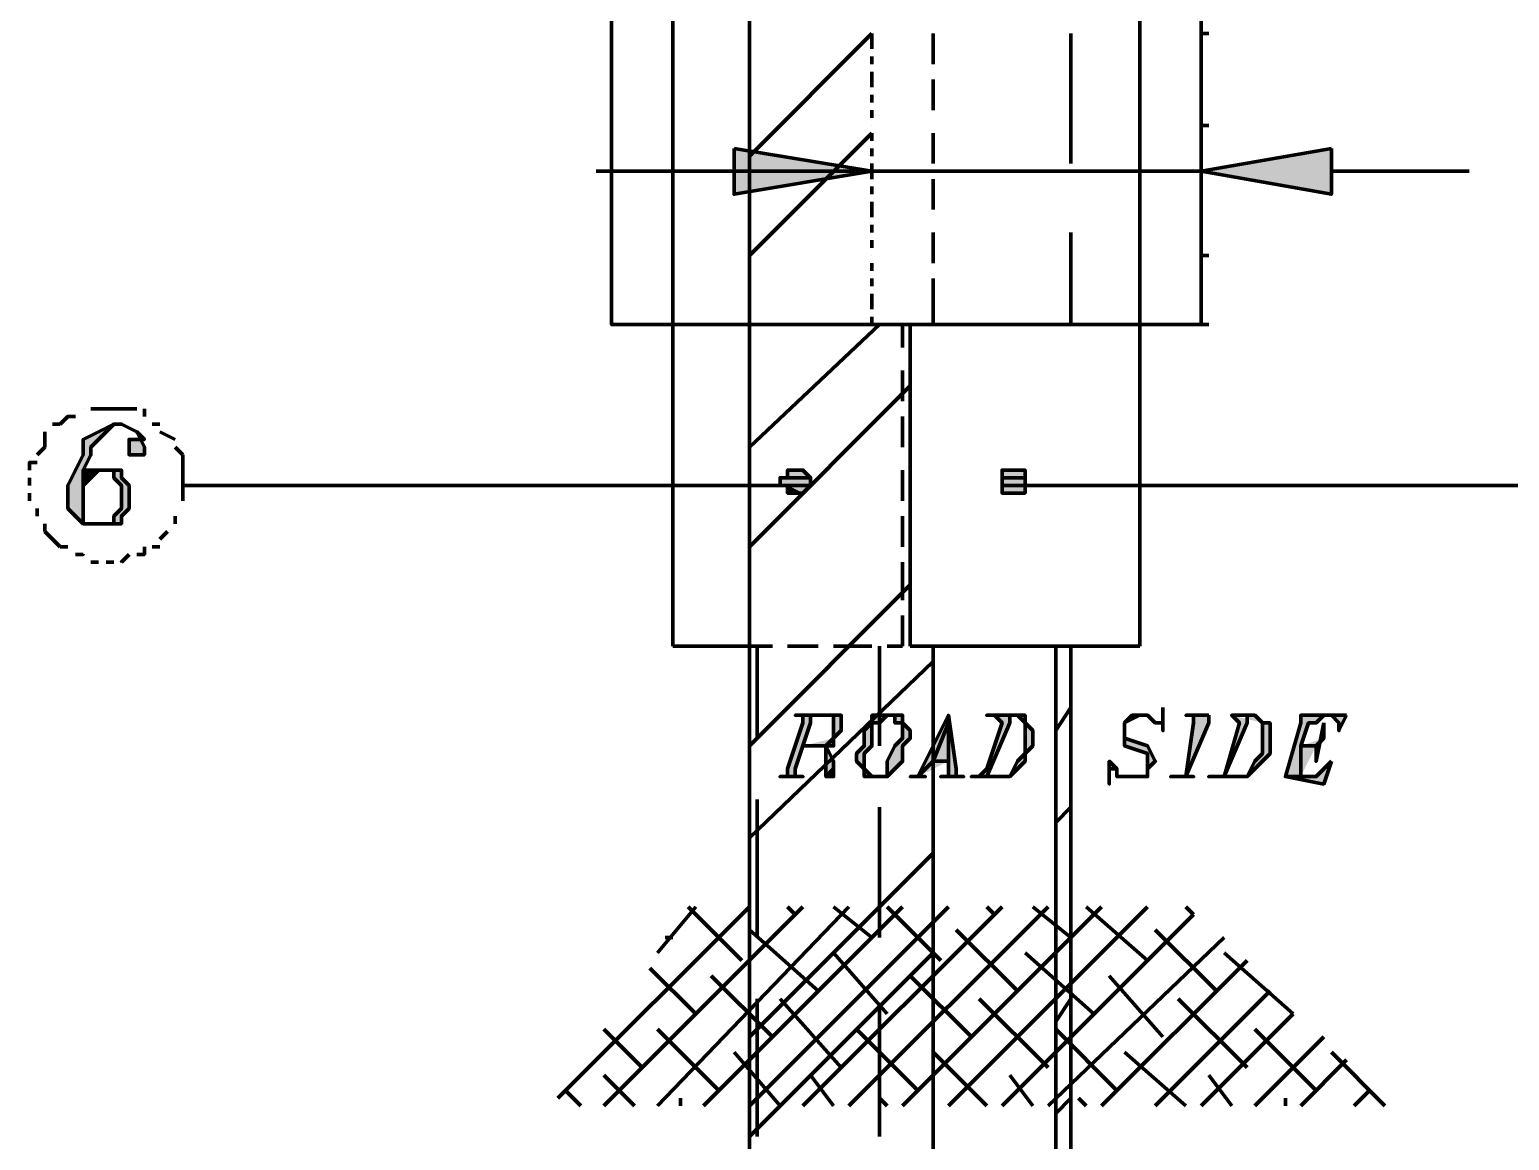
# Model space of a CAD drawing. Header units: inches. Extents: x 16 to 776, y 37 to 575.
# Drawn here: x 348.33 to 380.54, y 334.42 to 358.58 of the extents above; entities that cross this region are included whole.
import ezdxf

# ---------------------------------------------------------------- set-up
doc = ezdxf.new("R2010")
doc.units = ezdxf.units.IN
doc.header["$MEASUREMENT"] = 0
doc.layers.add('H', color=7, linetype='CONTINUOUS', lineweight=100)
doc.layers.add('P', color=250, linetype='CONTINUOUS', lineweight=100)

msp = doc.modelspace()

# ---------------------------------------------------------------- hatches: boundary and pattern name
at = {"layer": 'H', "linetype": 'Continuous'}
for points in [[(363.667, 356), (363.667, 355), (366.667, 355.5)], [(376.667, 356), (376.667, 355), (373.833, 355.5)], [(350.167, 350), (349.833, 349.833), (349.5, 349.667), (349.5, 349.333), (349.333, 349), (349.167, 348.667), (349.167, 348.167), (349.333, 348), (349.5, 347.833), (349.5, 348.167), (349.5, 348.667), (349.5, 349), (349.667, 349.333), (349.667, 349.5), (350, 349.833)], [(350.667, 349.833), (350.833, 349.667), (350.5, 349.667), (350.5, 349.333), (350.833, 349.333), (350.833, 349.5)], [(349.833, 349), (349.5, 349), (349.5, 348.833), (349.5, 348.667), (349.667, 348.833)], [(364.833, 348.833), (365.333, 348.833), (364.667, 348.833)], [(365.333, 348.833), (364.667, 348.833), (365.333, 348.667)], [(364.667, 348.833), (365.333, 348.667), (364.667, 348.667)], [(365, 349), (365.167, 349), (364.833, 349)], [(365.167, 349), (364.833, 349), (365.333, 348.833)], [(364.833, 349), (365.333, 348.833), (364.833, 348.833)], [(369.667, 349), (370, 349), (369.5, 349)], [(370, 349), (369.5, 349), (370, 348.833)], [(369.5, 349), (370, 348.833), (369.5, 348.833)], [(370, 348.833), (369.5, 348.833), (370, 348.667)], [(369.5, 348.833), (370, 348.667), (369.5, 348.667)], [(369.833, 349), (369.667, 349), (370, 349)], [(364.667, 348.667), (365.333, 348.667), (364.833, 348.667)], [(365.333, 348.667), (364.833, 348.667), (365.167, 348.5)], [(364.833, 348.667), (365.167, 348.5), (364.833, 348.5)], [(370, 348.667), (369.5, 348.667), (370, 348.5)], [(369.5, 348.667), (370, 348.5), (369.5, 348.5)], [(364.833, 348.5), (365.167, 348.5), (365, 348.5)], [(369.5, 348.5), (370, 348.5), (369.667, 348.5)], [(370, 348.5), (369.667, 348.5), (369.833, 348.5)], [(373, 343.833), (373, 343.5), (373, 343.333)], [(365.167, 343.667), (365.167, 343.5), (364.833, 342.5), (364.833, 342.333), (364.667, 342.333), (365.167, 342.333), (365, 342.333), (365, 342.5), (365.167, 343), (365.333, 343), (365.5, 343), (365.667, 343), (365.167, 343), (365.333, 343.5), (365.333, 343.667), (365.5, 343.667), (365.833, 343.667)], [(367, 343.667), (366.667, 343.667), (366.667, 343.5), (366.5, 343.333), (366.5, 343), (366.333, 342.833), (366.333, 342.667), (366.5, 342.5), (366.5, 342.333), (366.667, 342.333), (366.5, 342.5), (366.5, 342.833), (366.667, 343), (366.667, 343.333), (366.667, 343.5), (366.833, 343.5)], [(369.833, 343.667), (369.167, 343.667), (369.333, 343.667), (369.833, 343.667), (370, 343.5), (370, 343.333), (370, 343), (370, 342.833), (369.833, 342.667), (369.667, 342.333), (369.5, 342.333), (369.333, 342.333), (369, 342.333), (368.833, 342.333), (369.5, 342.333), (369.667, 342.333), (369.833, 342.5), (370, 342.667), (370, 342.833), (370.167, 343), (370.167, 343.333), (370, 343.5), (370, 343.667)], [(369.333, 343.667), (369.5, 343.5), (369.167, 342.5), (369, 342.333), (369.333, 342.333), (369.167, 342.333), (369.667, 343.5), (369.667, 343.667), (369.833, 343.667)], [(374, 343.667), (373.5, 343.667), (373.667, 343.667), (373.667, 343.5), (373.5, 342.333), (373.333, 342.333), (373.167, 342.333), (373.667, 342.333), (373.5, 342.333), (374, 343.5)], [(374.5, 343.667), (374.667, 343.5), (374.333, 342.333), (374.167, 342.333), (374.5, 342.333), (374.333, 342.333), (374.833, 343.5), (374.833, 343.667), (375, 343.667)], [(377, 343.667), (376, 343.667), (376.667, 343.667), (376.833, 343.5), (376.833, 343.333)], [(365.833, 342.5), (365.667, 342.333), (365.833, 342.333)], [(371.833, 342.667), (371.833, 342.167), (371.833, 342.5), (372, 342.5)], [(376.667, 342.667), (376.5, 342.5), (376.333, 342.333), (376, 342.333), (375.667, 342.333), (376.5, 342.167)]]:
    msp.add_hatch(color=0, dxfattribs=at).paths.add_polyline_path(points)
h = msp.add_hatch(color=0, dxfattribs=at)
edge = h.paths.add_edge_path()
edge.add_line((350.167, 349), (350.167, 348.833))
edge.add_line((350.167, 348.833), (350.333, 348.667))
edge.add_line((350.333, 348.667), (350.333, 348.167))
edge.add_line((350.333, 348.167), (350.167, 348))
edge.add_line((350.167, 348), (350.167, 347.833))
edge.add_line((350.167, 347.833), (349.5, 347.833))
edge.add_line((349.5, 347.833), (350, 347.833))
edge.add_line((350, 347.833), (350.333, 347.833))
edge.add_line((350.333, 347.833), (350.333, 348))
edge.add_line((350.333, 348), (350.5, 348.167))
edge.add_line((350.5, 348.167), (350.5, 348.667))
edge.add_line((350.5, 348.667), (350.333, 348.833))
edge.add_line((350.333, 348.833), (350.333, 349))
h = msp.add_hatch(color=0, dxfattribs=at)
edge = h.paths.add_edge_path()
edge.add_line((365.833, 343.667), (365, 343.667))
edge.add_line((365, 343.667), (365.167, 343.667))
edge.add_line((365.167, 343.667), (365.833, 343.667))
edge.add_line((365.833, 343.667), (365.833, 343.5))
edge.add_line((365.833, 343.5), (365.833, 343.333))
edge.add_line((365.833, 343.333), (365.833, 343.167))
edge.add_line((365.833, 343.167), (365.167, 343))
edge.add_line((365.167, 343), (365.667, 343))
edge.add_line((365.667, 343), (365.833, 343))
edge.add_line((365.833, 343), (365.833, 343.167))
edge.add_line((365.833, 343.167), (366, 343.333))
edge.add_line((366, 343.333), (366, 343.5))
edge.add_line((366, 343.5), (366, 343.667))
h = msp.add_hatch(color=0, dxfattribs=at)
edge = h.paths.add_edge_path()
edge.add_line((367.167, 343.667), (367.167, 343.5))
edge.add_line((367.167, 343.5), (367.333, 343.5))
edge.add_line((367.333, 343.5), (367.333, 343.167))
edge.add_line((367.333, 343.167), (367.167, 343))
edge.add_line((367.167, 343), (367, 342.667))
edge.add_line((367, 342.667), (367, 342.333))
edge.add_line((367, 342.333), (366.667, 342.333))
edge.add_line((366.667, 342.333), (366.833, 342.333))
edge.add_line((366.833, 342.333), (367, 342.333))
edge.add_line((367, 342.333), (367.167, 342.5))
edge.add_line((367.167, 342.5), (367.333, 342.667))
edge.add_line((367.333, 342.667), (367.333, 343))
edge.add_line((367.333, 343), (367.5, 343.167))
edge.add_line((367.5, 343.167), (367.5, 343.333))
edge.add_line((367.5, 343.333), (367.333, 343.5))
edge.add_line((367.333, 343.5), (367.333, 343.667))
h = msp.add_hatch(color=0, dxfattribs=at)
edge = h.paths.add_edge_path()
edge.add_line((368.333, 343.667), (367.667, 342.333))
edge.add_line((367.667, 342.333), (367.5, 342.333))
edge.add_line((367.5, 342.333), (367.833, 342.333))
edge.add_line((367.833, 342.333), (367.667, 342.333))
edge.add_line((367.667, 342.333), (368.333, 342.667))
edge.add_line((368.333, 342.667), (368, 342.667))
edge.add_line((368, 342.667), (368.333, 343.5))
h = msp.add_hatch(color=0, dxfattribs=at)
edge = h.paths.add_edge_path()
edge.add_line((368.333, 343.667), (368.333, 343.5))
edge.add_line((368.333, 343.5), (368, 342.667))
edge.add_line((368, 342.667), (368.333, 342.667))
edge.add_line((368.333, 342.667), (368.333, 342.5))
edge.add_line((368.333, 342.5), (368.333, 342.333))
edge.add_line((368.333, 342.333), (368.167, 342.333))
edge.add_line((368.167, 342.333), (368.667, 342.333))
edge.add_line((368.667, 342.333), (368.5, 342.333))
edge.add_line((368.5, 342.333), (368.5, 342.5))
h = msp.add_hatch(color=0, dxfattribs=at)
edge = h.paths.add_edge_path()
edge.add_line((372.667, 343.667), (372.333, 343.667))
edge.add_line((372.333, 343.667), (372.167, 343.5))
edge.add_line((372.167, 343.5), (372.167, 343.333))
edge.add_line((372.167, 343.333), (372.167, 343.167))
edge.add_line((372.167, 343.167), (372.167, 343))
edge.add_line((372.167, 343), (372.667, 342.833))
edge.add_line((372.667, 342.833), (372.667, 342.667))
edge.add_line((372.667, 342.667), (372.667, 342.5))
edge.add_line((372.667, 342.5), (372.667, 342.333))
edge.add_line((372.667, 342.333), (372.167, 342.333))
edge.add_line((372.167, 342.333), (372.5, 342.333))
edge.add_line((372.5, 342.333), (372.667, 342.333))
edge.add_line((372.667, 342.333), (372.667, 342.5))
edge.add_line((372.667, 342.5), (372.833, 342.667))
edge.add_line((372.833, 342.667), (372.667, 343))
edge.add_line((372.667, 343), (372.167, 343.167))
edge.add_line((372.167, 343.167), (372.167, 343.333))
edge.add_line((372.167, 343.333), (372.167, 343.5))
edge.add_line((372.167, 343.5), (372.5, 343.667))
h = msp.add_hatch(color=0, dxfattribs=at)
edge = h.paths.add_edge_path()
edge.add_line((374.5, 343.667), (375, 343.667))
edge.add_line((375, 343.667), (375.167, 343.5))
edge.add_line((375.167, 343.5), (375.167, 343.333))
edge.add_line((375.167, 343.333), (375.167, 343))
edge.add_line((375.167, 343), (375.167, 342.833))
edge.add_line((375.167, 342.833), (375, 342.667))
edge.add_line((375, 342.667), (374.833, 342.333))
edge.add_line((374.833, 342.333), (374.667, 342.333))
edge.add_line((374.667, 342.333), (374.5, 342.333))
edge.add_line((374.5, 342.333), (374.167, 342.333))
edge.add_line((374.167, 342.333), (374, 342.333))
edge.add_line((374, 342.333), (374.667, 342.333))
edge.add_line((374.667, 342.333), (374.833, 342.333))
edge.add_line((374.833, 342.333), (375, 342.5))
edge.add_line((375, 342.5), (375.167, 342.667))
edge.add_line((375.167, 342.667), (375.333, 342.833))
edge.add_line((375.333, 342.833), (375.333, 343))
edge.add_line((375.333, 343), (375.333, 343.333))
edge.add_line((375.333, 343.333), (375.333, 343.5))
edge.add_line((375.333, 343.5), (375.167, 343.5))
h = msp.add_hatch(color=0, dxfattribs=at)
edge = h.paths.add_edge_path()
edge.add_line((376, 343.667), (376, 343.5))
edge.add_line((376, 343.5), (375.667, 342.333))
edge.add_line((375.667, 342.333), (376, 342.333))
edge.add_line((376, 342.333), (376.333, 343))
edge.add_line((376.333, 343), (376, 343))
edge.add_line((376, 343), (376.167, 343.5))
edge.add_line((376.167, 343.5), (376.333, 343.5))
edge.add_line((376.333, 343.5), (376.5, 343.667))
edge.add_line((376.5, 343.667), (376.667, 343.667))
h = msp.add_hatch(color=0, dxfattribs=at)
edge = h.paths.add_edge_path()
edge.add_line((376.5, 343.5), (376.5, 343.167))
edge.add_line((376.5, 343.167), (376, 343))
edge.add_line((376, 343), (376.333, 343))
edge.add_line((376.333, 343), (376.333, 342.833))
edge.add_line((376.333, 342.833), (376.333, 342.667))
h = msp.add_hatch(color=0, dxfattribs=at)
edge = h.paths.add_edge_path()
edge.add_line((365.333, 343), (365.5, 343))
edge.add_line((365.5, 343), (365.667, 343))
edge.add_line((365.667, 343), (365.667, 342.333))
edge.add_line((365.667, 342.333), (365.833, 342.5))
edge.add_line((365.833, 342.5), (365.833, 342.667))
edge.add_line((365.833, 342.667), (365.667, 343))

# ---------------------------------------------------------------- linework, layer by layer
at = {"layer": 'P', "color": 0, "linetype": 'Continuous'}
for points in [[(364, 295), (364, 401)], [(361, 387.667), (361, 352.167), (364, 352.167), (366.667, 352.167), (373.833, 352.167), (373.833, 387.667), (366.667, 387.667), (364, 387.667), (361, 387.667)], [(362.333, 345.167), (362.333, 387.667)], [(372.5, 345.167), (372.5, 387.667)], [(364, 355.833), (366.667, 358.5)], [(366.667, 358.333), (366.667, 358.5)], [(366.667, 358.5), (366.667, 358.5)], [(368, 357.833), (368, 358.5)], [(371, 358.5), (371, 355.667)], [(373.833, 358.333), (373.833, 358.5)], [(373.833, 358.5), (374, 358.5)], [(366.667, 358.167), (366.667, 358.333)], [(373.833, 358.167), (373.833, 358.333)], [(366.667, 357.833), (366.667, 358)], [(366.667, 358), (366.667, 358)], [(373.833, 357.833), (373.833, 358)], [(373.833, 358), (373.833, 358)], [(366.667, 357.5), (366.667, 357.667)], [(366.667, 357.667), (366.667, 357.667)], [(373.833, 357.5), (373.833, 357.667)], [(373.833, 357.667), (373.833, 357.667)], [(366.667, 357.333), (366.667, 357.5)], [(368, 356.833), (368, 357.5)], [(373.833, 357.333), (373.833, 357.5)], [(366.667, 357), (366.667, 357.167)], [(366.667, 357.167), (366.667, 357.167)], [(373.833, 357), (373.833, 357.167)], [(373.833, 357.167), (373.833, 357.167)], [(366.667, 356.667), (366.667, 356.833)], [(366.667, 356.833), (366.667, 356.833)], [(373.833, 356.667), (373.833, 356.833)], [(373.833, 356.833), (373.833, 356.833)], [(364, 353.667), (366.667, 356.333)], [(366.667, 356.5), (366.667, 356.5)], [(366.667, 356.167), (366.667, 356.333)], [(366.667, 356.333), (366.667, 356.333)], [(368, 355.667), (368, 356.333)], [(373.833, 356.5), (374, 356.5)], [(373.833, 356.167), (373.833, 356.333)], [(373.833, 356.333), (373.833, 356.333)], [(363.667, 356), (363.667, 355), (366.667, 355.5), (363.667, 356)], [(366.667, 355.833), (366.667, 356)], [(366.667, 356), (366.667, 356)], [(373.833, 355.833), (373.833, 356)], [(373.833, 356), (373.833, 356)], [(376.667, 356), (376.667, 355), (373.833, 355.5), (376.667, 356)], [(366.667, 355.5), (366.667, 355.667)], [(373.833, 355.5), (373.833, 355.667)], [(360.667, 355.5), (363.667, 355.5), (366.667, 355.5)], [(366.667, 355.333), (366.667, 355.5)], [(366.667, 355.5), (366.667, 355.5)], [(373.833, 355.5), (366.667, 355.5)], [(368, 354.667), (368, 355.333)], [(373.833, 355.333), (373.833, 355.5)], [(373.833, 355.5), (373.833, 355.5)], [(376.667, 355.5), (379.667, 355.5)], [(366.667, 355), (366.667, 355.167)], [(366.667, 355), (366.667, 355)], [(373.833, 355), (373.833, 355.167)], [(373.833, 355), (373.833, 355)], [(366.667, 354.667), (366.667, 354.833)], [(366.667, 354.5), (366.667, 354.667)], [(366.667, 354.667), (366.667, 354.667)], [(373.833, 354.667), (373.833, 354.833)], [(373.833, 354.5), (373.833, 354.667)], [(373.833, 354.667), (373.833, 354.667)], [(366.667, 354.167), (366.667, 354.333)], [(373.833, 354.167), (373.833, 354.333)], [(366.667, 354.167), (366.667, 354.167)], [(366.667, 353.833), (366.667, 354)], [(368, 353.5), (368, 354.167)], [(371, 354.167), (371, 352.167)], [(373.833, 354.167), (373.833, 354.167)], [(373.833, 353.833), (373.833, 354)], [(366.667, 353.833), (366.667, 353.833)], [(366.667, 353.667), (366.667, 353.667)], [(373.833, 353.833), (373.833, 353.833)], [(373.833, 353.667), (374, 353.667)], [(366.667, 353.333), (366.667, 353.5)], [(373.833, 353.333), (373.833, 353.5)], [(366.667, 353.333), (366.667, 353.333)], [(366.667, 353), (366.667, 353.167)], [(368, 352.167), (368, 353.167)], [(373.833, 353.333), (373.833, 353.333)], [(373.833, 353), (373.833, 353.167)], [(366.667, 353), (366.667, 353)], [(366.667, 352.667), (366.667, 352.833)], [(373.833, 353), (373.833, 353)], [(373.833, 352.667), (373.833, 352.833)], [(366.667, 352.5), (366.667, 352.667)], [(366.667, 352.5), (366.667, 352.5)], [(373.833, 352.5), (373.833, 352.667)], [(373.833, 352.5), (373.833, 352.5)], [(361, 352.167), (361, 352.167)], [(364, 349.5), (366.833, 352.167)], [(364, 352.167), (364, 352.167)], [(366.667, 352.167), (366.667, 352.333)], [(366.667, 352.167), (366.667, 352.167)], [(366.667, 352.167), (366.833, 352.167)], [(366.667, 352.167), (366.667, 352.167)], [(366.833, 352.167), (367, 352.167)], [(367, 352.167), (367.167, 352.167)], [(367.167, 352.167), (367.333, 352.167)], [(367.333, 351.667), (367.333, 352.167)], [(367.333, 352.167), (367.5, 352.167)], [(367.5, 345.167), (367.5, 352.167)], [(367.5, 352.167), (367.667, 352.167)], [(367.667, 352.167), (367.833, 352.167)], [(368, 352.167), (368, 352.167)], [(368, 352.167), (368.167, 352.167)], [(368.167, 352.167), (368.333, 352.167)], [(368.333, 352.167), (368.5, 352.167)], [(368.5, 352.167), (368.667, 352.167)], [(368.833, 352.167), (368.833, 352.167)], [(368.833, 352.167), (369, 352.167)], [(369, 352.167), (369.167, 352.167)], [(369.167, 352.167), (369.333, 352.167)], [(369.333, 352.167), (369.5, 352.167)], [(369.667, 352.167), (369.667, 352.167)], [(369.667, 352.167), (369.833, 352.167)], [(370, 352.167), (370, 352.167)], [(370, 352.167), (370.167, 352.167)], [(370.167, 352.167), (370.333, 352.167)], [(370.5, 352.167), (370.5, 352.167)], [(370.5, 352.167), (370.667, 352.167)], [(370.833, 352.167), (371, 352.167)], [(371, 352.167), (371, 352.167)], [(371, 352.167), (371.167, 352.167)], [(371.333, 352.167), (371.333, 352.167)], [(371.333, 352.167), (371.5, 352.167)], [(371.667, 352.167), (371.833, 352.167)], [(371.833, 352.167), (371.833, 352.167)], [(371.833, 352.167), (372, 352.167)], [(372.167, 352.167), (372.167, 352.167)], [(372.167, 352.167), (372.333, 352.167)], [(372.5, 352.167), (372.667, 352.167)], [(372.667, 352.167), (372.667, 352.167)], [(372.833, 352.167), (373, 352.167)], [(373, 352.167), (373, 352.167)], [(373, 352.167), (373.167, 352.167)], [(373.333, 352.167), (373.5, 352.167)], [(373.5, 352.167), (373.5, 352.167)], [(373.667, 352.167), (373.833, 352.167), (373.833, 352.333)], [(373.833, 352.167), (374, 352.167)], [(373.833, 352.167), (374, 352.167)], [(367.333, 350.5), (367.333, 351.167)], [(364, 347.333), (367.5, 350.833)], [(349.333, 350.167), (349.167, 350.167), (349, 350)], [(349.5, 350.333), (349.5, 350.333)], [(350, 350.333), (349.833, 350.333), (349.667, 350.333)], [(350.333, 350.333), (350.167, 350.333), (350, 350.333)], [(350.667, 350.333), (350.333, 350.333)], [(350.833, 350.167), (350.833, 350.333)], [(367.333, 349.5), (367.333, 350.167)], [(348.667, 349.833), (348.667, 349.5)], [(349, 350), (348.833, 350)], [(350.333, 350), (350.167, 350), (349.833, 349.833), (349.5, 349.667), (349.5, 349.333), (349.333, 349), (349.167, 348.667), (349.167, 348.167), (349.333, 348), (349.5, 347.833), (349.5, 347.833), (349.5, 347.833), (349.5, 347.833), (349.5, 348.167), (349.5, 348.667), (349.5, 348.667), (349.5, 348.667), (349.5, 349), (349.667, 349.333), (349.667, 349.5), (350, 349.833), (350.167, 350), (350.333, 350)], [(350.333, 350), (350.333, 350), (350.667, 349.833), (350.833, 349.667), (350.5, 349.667), (350.5, 349.333), (350.833, 349.333), (350.833, 349.5), (350.667, 349.833), (350.333, 350)], [(351.167, 350), (351, 350)], [(351.5, 349.667), (351.167, 349.833)], [(348.667, 349.5), (348.667, 349.5), (348.5, 349.333)], [(351.667, 349.333), (351.5, 349.5)], [(348.5, 349.167), (348.333, 349.167), (348.333, 349)], [(351.667, 349), (351.667, 349.333)], [(348.333, 348.833), (348.333, 348.667)], [(350.167, 349), (349.833, 349), (349.5, 349), (349.5, 348.833), (349.5, 348.667), (349.5, 348.667), (349.667, 348.833), (349.833, 349), (350.167, 349)], [(350.167, 349), (350.167, 349), (350.167, 348.833), (350.333, 348.667), (350.333, 348.167), (350.167, 348), (350.167, 347.833), (350, 347.833), (349.5, 347.833), (349.5, 347.833), (350, 347.833), (350.333, 347.833), (350.333, 348), (350.5, 348.167), (350.5, 348.667), (350.333, 348.833), (350.333, 349), (350.167, 349)], [(351.667, 348.667), (351.667, 349)], [(365.333, 348.833), (364.833, 348.833), (364.667, 348.833), (365.333, 348.833), (365.333, 348.833)], [(365.333, 348.833), (364.667, 348.833), (364.667, 348.667), (365.333, 348.667), (365.333, 348.833)], [(364.833, 348.833), (364.667, 348.833), (364.667, 348.667), (364.667, 348.667)], [(365.167, 349), (365, 349), (364.833, 349), (365.167, 349), (365.167, 349)], [(365.167, 349), (364.833, 349), (364.833, 349), (365.167, 349), (365.167, 349)], [(365.167, 349), (364.833, 349), (364.833, 348.833), (365.333, 348.833), (365.167, 349)], [(365, 349), (365, 349), (364.833, 349)], [(365, 349), (365, 349), (365, 349), (365, 349), (365, 349)], [(365, 349), (365, 349), (365, 349), (365.167, 349), (365, 349)], [(365.333, 348.667), (365.333, 348.833), (365.167, 349)], [(367.333, 348.333), (367.333, 349)], [(370, 349), (369.667, 349), (369.5, 349), (370, 349), (370, 349)], [(370, 349), (369.5, 349), (369.5, 348.833), (370, 348.833), (370, 349)], [(370, 348.833), (369.5, 348.833), (369.5, 348.833), (370, 348.833), (370, 348.833)], [(370, 348.833), (369.5, 348.833), (369.5, 348.667), (370, 348.667), (370, 348.833)], [(369.5, 348.833), (369.5, 348.667), (369.5, 348.667)], [(369.667, 349), (369.667, 349), (369.667, 349), (369.833, 349), (369.667, 349)], [(369.833, 349), (369.667, 349), (369.667, 349), (369.833, 349), (369.833, 349)], [(369.833, 349), (369.667, 349), (369.667, 349), (370, 349), (369.833, 349)], [(369.833, 349), (369.667, 349), (369.667, 349)], [(370, 348.667), (370, 348.833), (370, 349)], [(351.667, 348.667), (365, 348.667)], [(351.667, 348.333), (351.667, 348.667)], [(351.667, 348.667), (351.833, 348.667)], [(365.333, 348.667), (364.667, 348.667), (364.667, 348.667), (365.333, 348.667), (365.333, 348.667)], [(365.333, 348.667), (364.667, 348.667), (364.667, 348.667), (365.333, 348.667), (365.333, 348.667)], [(365.333, 348.667), (364.667, 348.667), (364.667, 348.667), (365.333, 348.667), (365.333, 348.667)], [(365.333, 348.667), (364.667, 348.667), (364.833, 348.667), (365.333, 348.667), (365.333, 348.667)], [(365.333, 348.667), (364.833, 348.667), (364.833, 348.5), (365.167, 348.5), (365.333, 348.667)], [(364.833, 348.667), (364.833, 348.5), (365, 348.5)], [(365, 348.5), (365.167, 348.5), (365.333, 348.667)], [(365.333, 348.667), (365.333, 348.667)], [(370, 348.667), (369.5, 348.667), (369.5, 348.667), (370, 348.667), (370, 348.667)], [(370, 348.667), (369.5, 348.667), (369.5, 348.667), (370, 348.667), (370, 348.667)], [(370, 348.667), (369.5, 348.667), (369.5, 348.667), (370, 348.667), (370, 348.667)], [(370, 348.667), (369.5, 348.667), (369.5, 348.667), (370, 348.667), (370, 348.667)], [(370, 348.667), (369.5, 348.667), (369.5, 348.5), (370, 348.5), (370, 348.667)], [(369.5, 348.667), (369.5, 348.5), (369.667, 348.5), (369.667, 348.5)], [(381.667, 348.667), (369.667, 348.667)], [(369.833, 348.5), (370, 348.5), (370, 348.667)], [(370, 348.667), (370, 348.667)], [(348.333, 348.5), (348.333, 348.333)], [(365.167, 348.5), (364.833, 348.5), (364.833, 348.5), (365.167, 348.5), (365.167, 348.5)], [(365.167, 348.5), (364.833, 348.5), (365, 348.5), (365.167, 348.5), (365.167, 348.5)], [(365.167, 348.5), (365, 348.5), (365, 348.5), (365, 348.5), (365.167, 348.5)], [(365, 348.5), (365, 348.5), (365, 348.5), (365, 348.5), (365, 348.5)], [(370, 348.5), (369.5, 348.5), (369.667, 348.5), (370, 348.5), (370, 348.5)], [(370, 348.5), (369.667, 348.5), (369.667, 348.5), (369.833, 348.5), (370, 348.5)], [(369.833, 348.5), (369.667, 348.5), (369.667, 348.5), (369.833, 348.5), (369.833, 348.5)], [(369.833, 348.5), (369.667, 348.5), (369.667, 348.5), (369.667, 348.5), (369.833, 348.5)], [(348.5, 348.167), (348.5, 348)], [(351.5, 347.833), (351.5, 348)], [(351.667, 348.167), (351.667, 348.167)], [(367.333, 347.333), (367.333, 348)], [(348.667, 347.833), (348.667, 347.667)], [(348.667, 347.667), (349, 347.333)], [(351.167, 347.5), (351.333, 347.667)], [(349, 347.333), (349.167, 347.333)], [(350.667, 347.167), (350.833, 347.167), (350.833, 347.333)], [(351, 347.333), (351.167, 347.333)], [(349.333, 347.167), (349.5, 347.167), (349.5, 347.167)], [(349.667, 347), (349.833, 347)], [(350, 347), (350.167, 347)], [(350.333, 347), (350.333, 347), (350.5, 347.167)], [(367.333, 346.167), (367.333, 347)], [(364, 343), (367.5, 346.5)], [(367.333, 345.167), (367.333, 345.833)], [(364, 345.167), (362.333, 345.167)], [(364.5, 345.167), (364, 345.167)], [(364.167, 343.167), (364.167, 345.167)], [(365.5, 345.167), (364.833, 345.167)], [(366.667, 345.167), (365.833, 345.167)], [(366.833, 343), (366.833, 345.167)], [(367.333, 345.167), (367, 345.167)], [(367.5, 345.167), (372.5, 345.167)], [(368, 318), (368, 345.167)], [(370.667, 318.167), (370.667, 345.167)], [(371, 345.167), (371, 295)], [(364, 341), (368, 344.833)], [(370.667, 343.333), (371, 343.833)], [(373, 343.833), (373, 343.5), (373, 343.5), (373, 343.5), (373, 343.5), (373, 343.333), (373, 343.333), (373, 343.833)], [(365.167, 343.667), (365.167, 343.667), (365.167, 343.5), (364.833, 342.5), (364.833, 342.333), (364.667, 342.333), (364.667, 342.333), (364.667, 342.333), (365.167, 342.333), (365.167, 342.333), (365, 342.333), (365, 342.333), (365, 342.5), (365.167, 343), (365.333, 343), (365.5, 343), (365.667, 343), (365.167, 343), (365.333, 343.5), (365.333, 343.667), (365.5, 343.667), (365.833, 343.667), (365.167, 343.667)], [(365.833, 343.667), (365, 343.667), (365, 343.667), (365.167, 343.667), (365.833, 343.667), (365.833, 343.5), (365.833, 343.5), (365.833, 343.333), (365.833, 343.167), (365.667, 343), (365.167, 343), (365.667, 343), (365.833, 343), (365.833, 343.167), (366, 343.333), (366, 343.5), (366, 343.667), (365.833, 343.667)], [(367.167, 343.667), (367, 343.667), (366.667, 343.667), (366.667, 343.5), (366.5, 343.333), (366.5, 343), (366.333, 342.833), (366.333, 342.667), (366.5, 342.5), (366.5, 342.333), (366.667, 342.333), (366.667, 342.333), (366.667, 342.333), (366.5, 342.5), (366.5, 342.833), (366.667, 343), (366.667, 343.333), (366.667, 343.5), (366.833, 343.5), (367, 343.667), (367.167, 343.667)], [(367.167, 343.667), (367.167, 343.667), (367.167, 343.5), (367.333, 343.5), (367.333, 343.167), (367.167, 343), (367, 342.667), (367, 342.667), (367, 342.333), (366.833, 342.333), (366.833, 342.333), (366.667, 342.333), (366.667, 342.333), (366.833, 342.333), (367, 342.333), (367.167, 342.5), (367.333, 342.667), (367.333, 343), (367.5, 343.167), (367.5, 343.333), (367.333, 343.5), (367.333, 343.667), (367.167, 343.667)], [(368.333, 343.667), (368.333, 343.667), (367.667, 342.333), (367.5, 342.333), (367.5, 342.333), (367.5, 342.333), (367.833, 342.333), (367.833, 342.333), (367.833, 342.333), (367.667, 342.333), (368, 342.667), (368.333, 342.667), (368, 342.667), (368.333, 343.5), (368.333, 343.667)], [(368.333, 343.667), (368.333, 343.5), (368.333, 342.667), (368, 342.667), (368.333, 342.667), (368.333, 342.5), (368.333, 342.333), (368.333, 342.333), (368.167, 342.333), (368.167, 342.333), (368.667, 342.333), (368.667, 342.333), (368.5, 342.333), (368.5, 342.5), (368.5, 342.5), (368.333, 343.667)], [(369.833, 343.667), (369.167, 343.667), (369.167, 343.667), (369.333, 343.667), (369.833, 343.667), (370, 343.5), (370, 343.333), (370, 343), (370, 342.833), (369.833, 342.667), (369.667, 342.333), (369.5, 342.333), (369.333, 342.333), (369, 342.333), (368.833, 342.333), (368.833, 342.333), (369.5, 342.333), (369.667, 342.333), (369.833, 342.5), (370, 342.667), (370, 342.833), (370.167, 343), (370.167, 343.333), (370, 343.5), (370, 343.667), (369.833, 343.667)], [(369.333, 343.667), (369.333, 343.667), (369.5, 343.5), (369.167, 342.5), (369, 342.333), (369, 342.333), (369.333, 342.333), (369.167, 342.333), (369.167, 342.333), (369.667, 343.5), (369.667, 343.667), (369.667, 343.667), (369.833, 343.667), (369.333, 343.667)], [(372.667, 343.667), (372.333, 343.667), (372.167, 343.5), (372.167, 343.5), (372.167, 343.333), (372.167, 343.167), (372.167, 343), (372.667, 342.833), (372.667, 342.667), (372.667, 342.5), (372.667, 342.333), (372.5, 342.333), (372.167, 342.333), (372.167, 342.333), (372.5, 342.333), (372.667, 342.333), (372.667, 342.5), (372.833, 342.667), (372.833, 342.667), (372.667, 343), (372.667, 343), (372.167, 343.167), (372.167, 343.333), (372.167, 343.5), (372.167, 343.5), (372.5, 343.667), (372.667, 343.667)], [(372.667, 343.667), (372.667, 343.667), (372.833, 343.5), (373, 343.5), (373, 343.5), (372.833, 343.5), (372.667, 343.667)], [(374, 343.667), (373.5, 343.667), (373.5, 343.667), (373.667, 343.667), (373.667, 343.667), (373.667, 343.5), (373.5, 342.333), (373.333, 342.333), (373.167, 342.333), (373.167, 342.333), (373.167, 342.333), (373.667, 342.333), (373.667, 342.333), (373.667, 342.333), (373.5, 342.333), (373.5, 342.333), (374, 343.5), (374, 343.667), (374, 343.667), (374, 343.667)], [(375, 343.667), (374.5, 343.667), (374.5, 343.667), (374.5, 343.667), (375, 343.667), (375.167, 343.5), (375.167, 343.333), (375.167, 343), (375.167, 342.833), (375, 342.667), (374.833, 342.333), (374.667, 342.333), (374.5, 342.333), (374.167, 342.333), (374, 342.333), (374, 342.333), (374.667, 342.333), (374.833, 342.333), (375, 342.5), (375.167, 342.667), (375.333, 342.833), (375.333, 343), (375.333, 343.333), (375.333, 343.5), (375.167, 343.5), (375, 343.667)], [(374.5, 343.667), (374.667, 343.5), (374.667, 343.5), (374.333, 342.333), (374.333, 342.333), (374.167, 342.333), (374.5, 342.333), (374.5, 342.333), (374.333, 342.333), (374.833, 343.5), (374.833, 343.5), (374.833, 343.667), (375, 343.667), (374.5, 343.667)], [(376, 343.667), (376, 343.5), (376, 343.5), (375.667, 342.333), (375.667, 342.333), (375.667, 342.333), (376, 342.333), (376, 342.333), (376, 342.333), (376, 343), (376.333, 343), (376, 343), (376.167, 343.5), (376.333, 343.5), (376.5, 343.667), (376.667, 343.667), (376, 343.667)], [(377, 343.667), (376, 343.667), (376, 343.667), (376, 343.667), (376.667, 343.667), (376.833, 343.5), (376.833, 343.5), (376.833, 343.5), (376.833, 343.333), (376.833, 343.333), (377, 343.667)], [(376.5, 343.5), (376.5, 343.167), (376.333, 343), (376.333, 343), (376, 343), (376.333, 343), (376.333, 343), (376.333, 342.833), (376.333, 342.667), (376.5, 343.5)], [(365.5, 343), (365.333, 343), (365.5, 343), (365.667, 343), (365.667, 342.333), (365.833, 342.5), (365.833, 342.667), (365.667, 343), (365.5, 343), (365.5, 343)], [(365.833, 342.667), (365.833, 342.667), (365.833, 342.667), (365.833, 342.5), (365.833, 342.5), (365.667, 342.333), (365.833, 342.333), (365.833, 342.333), (365.833, 342.5), (365.833, 342.667)], [(371.833, 342.667), (371.833, 342.667), (371.833, 342.167), (371.833, 342.5), (372, 342.5), (372, 342.5), (371.833, 342.667), (371.833, 342.667)], [(372, 342.5), (372, 342.5), (372, 342.333), (372.167, 342.333), (372.167, 342.333), (372, 342.333), (372, 342.5)], [(376.667, 342.667), (376.5, 342.5), (376.5, 342.5), (376.333, 342.333), (376.333, 342.333), (376, 342.333), (375.667, 342.333), (375.667, 342.333), (375.667, 342.333), (376.5, 342.167), (376.667, 342.667)], [(364.167, 338.833), (364.167, 341.833)], [(366.833, 338.833), (366.833, 341.667)], [(370.667, 341.333), (371, 341.667)], [(364, 336.667), (368, 340.667)], [(359.833, 335.333), (364, 339.5)], [(360.833, 335.167), (365.167, 339.5)], [(362, 338.5), (362.833, 339.5)], [(362, 335.167), (366.167, 339.5)], [(363.833, 338.333), (362.667, 339.5)], [(363, 335.167), (367.333, 339.5)], [(364, 335.167), (368.333, 339.5)], [(365, 339.333), (364.833, 339.5)], [(365.167, 335.167), (369.5, 339.5)], [(366.667, 338.833), (365.833, 339.5)], [(366.167, 335.167), (370.5, 339.5)], [(368.167, 338.333), (367, 339.5)], [(367.333, 335.167), (371.667, 339.5)], [(368.333, 335.167), (372.667, 339.5)], [(369.333, 339.333), (369.167, 339.5)], [(371, 338.833), (370.167, 339.5)], [(372.667, 338.333), (371.333, 339.5)], [(373.667, 339.333), (373.5, 339.5)], [(369.5, 335.167), (373.667, 339.333)], [(365.5, 337.667), (364, 339)], [(369.833, 337.667), (368.5, 339)], [(374.167, 337.667), (372.833, 339)], [(362.333, 338.833), (362.167, 338.833)], [(370.5, 335.167), (374.333, 338.833)], [(364, 334.5), (368, 338.5)], [(367, 337.167), (365.833, 338.5)], [(371.5, 337.167), (370, 338.5)], [(371.667, 335.167), (374.833, 338.333)], [(375.833, 337.167), (374.333, 338.5)], [(362.833, 337.167), (361.833, 338.167)], [(364.5, 336.667), (363.167, 338)], [(368.833, 336.667), (367.5, 338)], [(373, 336.667), (371.833, 338)], [(372.833, 335.167), (375.333, 337.667)], [(364.167, 334.5), (364.167, 337.5)], [(366, 336), (364.667, 337.5)], [(366.833, 334.5), (366.833, 337.333)], [(370.5, 336), (369, 337.5)], [(370.667, 337), (371, 337.5)], [(374.833, 336), (373.333, 337.5)], [(373.833, 335.167), (375.833, 337.167)], [(361.667, 336), (360.833, 336.833)], [(363.333, 335.5), (362, 336.833)], [(367.667, 335.5), (366.333, 336.833)], [(372, 335.5), (370.667, 336.833)], [(376.333, 335.5), (375, 336.833)], [(375, 335.167), (376.5, 336.667)], [(364.667, 335.167), (363.667, 336.333)], [(369.167, 335.167), (368, 336.333)], [(373.5, 335.167), (372.167, 336.333)], [(377.833, 335.167), (376.667, 336.333)], [(376, 335.167), (377, 336.167)], [(361.5, 335.167), (360.833, 335.833)], [(365.833, 335.167), (365.333, 335.833)], [(370.167, 335.167), (369.667, 335.833)], [(374.5, 335.167), (374, 335.833)], [(360.333, 335.167), (360, 335.5)], [(362.5, 335.167), (362.5, 335.333)], [(367, 335.167), (366.833, 335.333)], [(370.667, 335), (371, 335.333)], [(371.333, 335.167), (371.167, 335.333)], [(375.667, 335.167), (375.667, 335.333)], [(377.167, 335.167), (377.5, 335.5)]]:
    msp.add_lwpolyline(points, dxfattribs=at)

doc.saveas('drawing.dxf')
